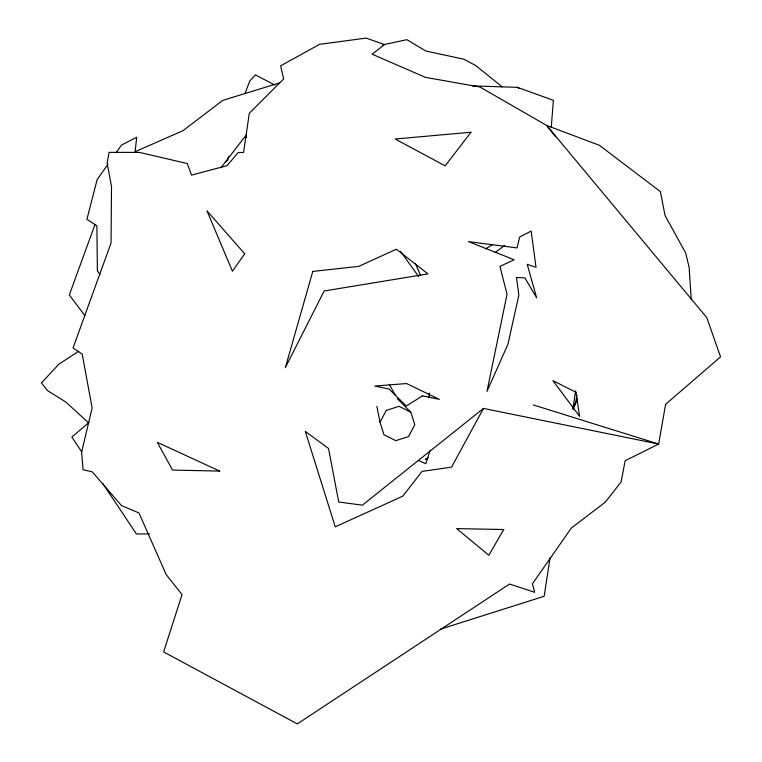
<?xml version="1.0" encoding="UTF-8"?>
<svg xmlns="http://www.w3.org/2000/svg" width="762" height="762" viewBox="0 0 762 762"><rect width="100%" height="100%" fill="white"/><g stroke="black" fill="none" stroke-linecap="round" stroke-linejoin="round"><path stroke-width="1.14" d="M429.073 397.793L429.311 393.04M551.269 127.206L553.383 100.327L517.398 87.344L472.392 85.906M576.872 394.935L575.862 401.841L572.795 408.213M550.088 557.527L544.163 596.275L440.474 629.136M572.919 408.432L575.615 390.82M228.743 156.277L227.543 160.63L225.428 161.649M430.197 450.237L425.767 463.725L418.195 460.419M577.339 398.926L573.167 409.613M94.964 224.58L69.332 294.923L84.992 315.82M244.973 93.602L249.755 81.029L255.422 74.895L274.863 85.087M380.009 422.215L386.248 410.432L399.021 406.298L410.832 412.242L414.785 424.767L408.537 436.55L395.773 440.684L383.953 434.74L380.009 422.215L376.876 406.337M483.47 408.422L451.561 467.144L422.053 471.402L402.736 496.186L335.251 526.828L305.324 431.435L328.517 448.437L338.719 501.987L362.36 505.177L483.47 408.422L658.673 444.055L665.597 404.336L720.557 356.854L706.774 317.63L546.745 125.492L479.889 86.992L425.425 77.362L372.075 54.169L384.591 44.596L366.141 38.1L319.564 44.329L280.626 65.865L283.664 78.934L249.298 113.243L243.573 152.495L238.239 152.495L227.076 165.659L191.529 175.108L187.29 163.554L139.456 152.39L109.08 152.362L107.118 163.03L111.509 186.471L111.061 242.954L73.057 347.92L82.229 354.178L92.126 408.003L81.62 452.085L83.068 469.744L92.231 471.821L121.472 505.577L138.97 512.969L166.173 574.567L182.051 594.608L163.62 651.92L297.323 723.9L509.54 584.025L534.743 592.303L532.39 583.863L571.348 528.037L605.257 502.196L621.125 481.917L625.154 460.734L658.673 444.055L533.276 404.927M107.966 164.278L97.136 179.651L86.925 219.266L96.888 225.838L97.384 270.824L100.079 274.625M116.091 152.752L121.501 145.066L136.722 137.236L135.093 151.705L182.937 130.712L222.818 100.355L279.702 82.858M220.894 167.773L246.183 135.112L246.517 137.455M89.049 422.453L71.847 437.055L81.734 451.895M495.176 252.508L504.72 245.393M78.696 351.253L58.807 364.255L41.443 382.915L47.454 390.554L65.665 401.917L88.354 422.624M485.556 248.926L492.623 244.526M428.234 457.629L425.32 459.391L427.558 458.638M382.629 44.882L406.937 39.681L425.825 51.016L463.972 59.236L475.678 65.522L502.272 86.897M149.466 533.905L136.427 533.981L102.822 483.546M534.924 267.014L527.199 264.3L536.667 297.856L524.866 277.863L516.503 277.482L518.836 295.227L507.93 344.272L486.985 391.411L507.044 294.227L499.929 266.443L514.159 259.728L468.487 241.63L517.027 247.917L519.694 236.963L531.152 231.096L536.029 267.405M517.398 87.344L519.265 88.497M397.202 398.555L410.832 412.242M555.508 136.712L546.745 125.492L599.303 145.256L660.378 191.595L665.064 215.56L685.648 252.927L689.115 267.224L691.267 299.904M400.669 251.536L418.719 276.663M389.239 384.315L395.497 395.507M415.423 263.652L420.672 275.587M312.782 271.434L285.331 367.665L324.164 290.989L427.949 273.91L396.392 249.203L358.769 266.367L312.782 271.434M503.711 529.523L488.852 555.288L456.657 528.609L503.711 529.523M244.707 253.775L232.42 271.243L206.959 210.817L244.707 253.775M470.954 132.245L445.179 165.859L395.164 138.998L470.954 132.245M422.443 395.869L406.422 406.013L388.963 388.982L374.752 386.058L406.565 383.553L439.369 399.355L422.443 395.869M219.704 471.087L172.536 470.087L157.363 442.398L219.704 471.087M575.958 392.23L552.936 380.686L579.615 416.376L575.958 392.23"/></g></svg>
